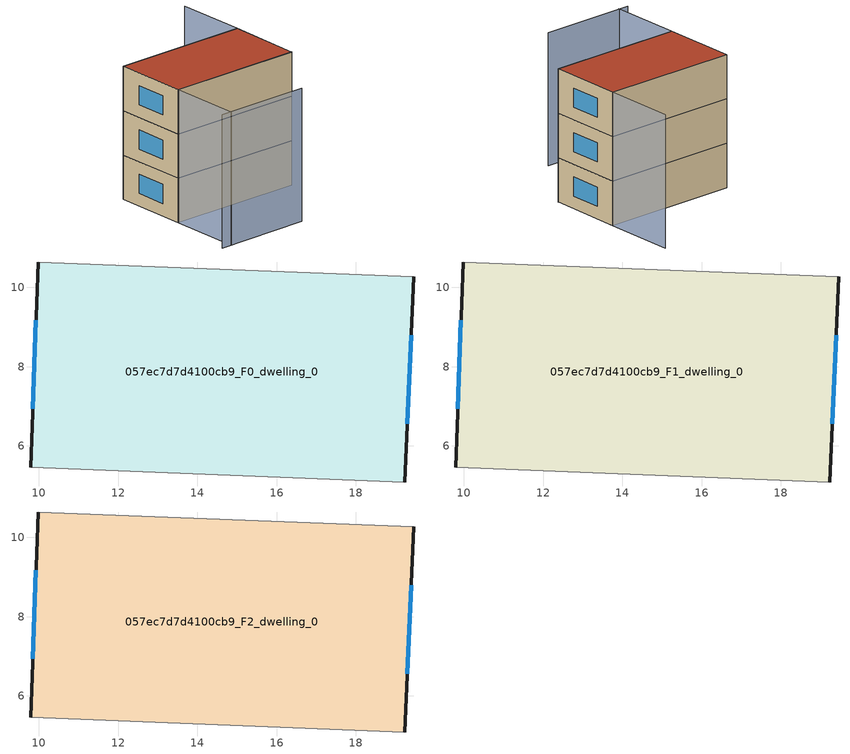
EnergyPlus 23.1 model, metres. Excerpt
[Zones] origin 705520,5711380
057ec7d7d4100cb9_F0_dwelling_0
 floor ground (EU_floor_Construction): 19.46,10.27 19.23,5.09 9.8,5.46 9.98,10.64 z0
 wall outside (EU_wall_Construction): 19.23,5.09 19.46,10.27 / 9.98,10.64 9.8,5.46 z0:3
 wall adiabatic (EU_wall_Construction): 9.8,5.46 19.23,5.09 / 19.46,10.27 9.98,10.64 z0:3
 window (EU_Window_Construction): 19.3,6.56 19.4,8.79 / 9.93,9.17 9.85,6.94 z0.85:2.15
057ec7d7d4100cb9_F1_dwelling_0
 floor to 057ec7d7d4100cb9_F0_dwelling_0 (EU_floor_Construction): 19.46,10.27 19.23,5.09 9.79,5.46 9.98,10.64 z3
 wall outside (EU_wall_Construction): 19.23,5.09 19.46,10.27 / 9.98,10.64 9.8,5.46 z3:6
 wall adiabatic (EU_wall_Construction): 9.8,5.46 19.23,5.09 / 19.46,10.27 9.98,10.64 z3:6
 window (EU_Window_Construction): 19.3,6.56 19.4,8.79 / 9.93,9.17 9.85,6.94 z3.85:5.15
057ec7d7d4100cb9_F2_dwelling_0
 floor to 057ec7d7d4100cb9_F1_dwelling_0 (EU_floor_Construction): 19.46,10.27 19.23,5.09 9.79,5.46 9.98,10.64 z6
 wall outside (EU_wall_Construction): 19.23,5.09 19.46,10.27 / 9.98,10.64 9.8,5.46 z6:9
 wall adiabatic (EU_wall_Construction): 9.8,5.46 19.23,5.09 / 19.46,10.27 9.98,10.64 z6:9
 window (EU_Window_Construction): 19.3,6.56 19.4,8.79 / 9.93,9.17 9.85,6.94 z6.85:8.15
 roof outside (EU_roof_Construction): 19.23,5.09 19.46,10.27 9.98,10.64 9.8,5.46 z9
shading: 8.91,0.54 15.55,0.33 / 9.6,0.47 9.8,5.47 / 9.8,5.47 19.23,5.09 / 19.66,15.22 19.47,10.27 / 19.47,10.27 9.98,10.64 z0:9
[Building]
EU S2 Campaign: North Axis=0; Terrain=City; Solar Distribution=FullExterior
[Site:Location]
London: Latitude=51.5; Longitude=-0.5; Time Zone=0; Elevation=25
[SizingPeriod:WeatherFileDays]
AnnualSizingPeriod: Begin Month=1; Begin Day of Month=1; End Month=12; End Day of Month=31; Day of Week for Start Day=Monday; Use Weather File Daylight Saving Period=No; Use Weather File Rain and Snow Indicators=No
[MATERIAL]
EU_InternalMass_Material: Roughness=MediumRough; Thickness=0.1; Conductivity=1; Density=1800; Specific Heat=900; Thermal Absorptance=0.9; Solar Absorptance=0.7; Visible Absorptance=0.7
[MATERIAL:NOMASS] Roughness=MediumRough; Thermal Absorptance=0.9; Solar Absorptance=0.7; Visible Absorptance=0.7
Name | Thermal Resistance
EU_wall_NoMass | 0.71061
EU_roof_NoMass | 2.41608
EU_floor_NoMass | 1.75078
[WINDOWMATERIAL:SIMPLEGLAZINGSYSTEM]
EU_Window_SimpleGlazing: UFactor=2.64892; Solar Heat Gain Coefficient=0.76; Visible Transmittance=0.76
[CONSTRUCTION]
EU_wall_Construction: EU_wall_NoMass
EU_roof_Construction: EU_roof_NoMass
EU_floor_Construction: EU_floor_NoMass
EU_Window_Construction: EU_Window_SimpleGlazing
EU_InternalMass_Construction: EU_InternalMass_Material
[ZONE] Type=1; Multiplier=1; Ceiling Height=autocalculate; Volume=147.075; Floor Area=autocalculate; Part of Total Floor Area=Yes
057ec7d7d4100cb9_F0_dwelling_0; 057ec7d7d4100cb9_F1_dwelling_0; 057ec7d7d4100cb9_F2_dwelling_0
[INTERNALMASS] Construction=EU_InternalMass_Construction; Surface Area=49.025
Name | Zone or ZoneList
057ec7d7d4100cb9_F0_dwelling_0_EU_InternalMass | 057ec7d7d4100cb9_F0_dwelling_0
057ec7d7d4100cb9_F1_dwelling_0_EU_InternalMass | 057ec7d7d4100cb9_F1_dwelling_0
057ec7d7d4100cb9_F2_dwelling_0_EU_InternalMass | 057ec7d7d4100cb9_F2_dwelling_0
[OTHEREQUIPMENT] Fuel Type=Electricity; Design Level Calculation Method=Watts/Area; Power per Zone Floor Area=1; Fraction Latent=0; Fraction Radiant=0; Fraction Lost=0; Carbon Dioxide Generation Rate=0; EndUse Subcategory=EU_Step8_InternalGains
Name | Zone or ZoneList or Space or SpaceList | Schedule
EU_Step8_InternalGain_057ec7d7d4100cb9_F0_dwelling_0_f000 | 057ec7d7d4100cb9_F0_dwelling_0 | EU_Step8_GainSchedule_057ec7d7d4100cb9_F0_dwelling_0_f000
EU_Step8_InternalGain_057ec7d7d4100cb9_F1_dwelling_0_f000 | 057ec7d7d4100cb9_F1_dwelling_0 | EU_Step8_GainSchedule_057ec7d7d4100cb9_F1_dwelling_0_f000
EU_Step8_InternalGain_057ec7d7d4100cb9_F2_dwelling_0_f000 | 057ec7d7d4100cb9_F2_dwelling_0 | EU_Step8_GainSchedule_057ec7d7d4100cb9_F2_dwelling_0_f000
[ZONEVENTILATION:DESIGNFLOWRATE] Schedule=EU_AlwaysOn; Design Flow Rate Calculation Method=AirChanges/Hour; Air Changes per Hour=0.496673; Ventilation Type=Natural; Fan Pressure Rise=0; Fan Total Efficiency=1; Constant Term Coefficient=1; Temperature Term Coefficient=0; Velocity Term Coefficient=0; Velocity Squared Term Coefficient=0; Minimum Indoor Temperature=-100; Maximum Indoor Temperature=100; Delta Temperature=-100; Minimum Outdoor Temperature=-100; Maximum Outdoor Temperature=100; Maximum Wind Speed=40
Name | Zone or ZoneList or Space or SpaceList
EU_ConstantAir_057ec7d7d4100cb9_F0_dwelling_0 | 057ec7d7d4100cb9_F0_dwelling_0
EU_ConstantAir_057ec7d7d4100cb9_F1_dwelling_0 | 057ec7d7d4100cb9_F1_dwelling_0
EU_ConstantAir_057ec7d7d4100cb9_F2_dwelling_0 | 057ec7d7d4100cb9_F2_dwelling_0
[HVACTEMPLATE:THERMOSTAT] Constant Heating Setpoint=20; Constant Cooling Setpoint=50
EU_HeatOnly_057ec7d7d4100cb9_F0_dwelling_0; EU_HeatOnly_057ec7d7d4100cb9_F1_dwelling_0; EU_HeatOnly_057ec7d7d4100cb9_F2_dwelling_0
[HVACTEMPLATE:ZONE:IDEALLOADSAIRSYSTEM] System Availability Schedule=EU_AlwaysOn; Maximum Heating Supply Air Temperature=50; Minimum Cooling Supply Air Temperature=13; Maximum Heating Supply Air Humidity Ratio=0.0156; Minimum Cooling Supply Air Humidity Ratio=0.0077; Heating Limit=NoLimit; Cooling Limit=NoLimit; Heating Availability Schedule=EU_AlwaysOn; Cooling Availability Schedule=EU_CoolingOff; Dehumidification Control Type=ConstantSensibleHeatRatio; Cooling Sensible Heat Ratio=0.7; Dehumidification Setpoint=60; Humidification Control Type=None; Humidification Setpoint=30; Outdoor Air Method=None; Outdoor Air Flow Rate per Person=0.00944; Outdoor Air Flow Rate per Zone Floor Area=0; Outdoor Air Flow Rate per Zone=0; Demand Controlled Ventilation Type=None; Outdoor Air Economizer Type=NoEconomizer; Heat Recovery Type=None; Sensible Heat Recovery Effectiveness=0.7; Latent Heat Recovery Effectiveness=0.65
Name | Template Thermostat
057ec7d7d4100cb9_F0_dwelling_0 | EU_HeatOnly_057ec7d7d4100cb9_F0_dwelling_0
057ec7d7d4100cb9_F1_dwelling_0 | EU_HeatOnly_057ec7d7d4100cb9_F1_dwelling_0
057ec7d7d4100cb9_F2_dwelling_0 | EU_HeatOnly_057ec7d7d4100cb9_F2_dwelling_0
[SIZING:ZONE] Zone Cooling Design Supply Air Temperature Input Method=SupplyAirTemperature; Zone Cooling Design Supply Air Temperature=13; Zone Heating Design Supply Air Temperature Input Method=SupplyAirTemperature; Zone Heating Design Supply Air Temperature=50; Zone Cooling Design Supply Air Humidity Ratio=0.008; Zone Heating Design Supply Air Humidity Ratio=0.008; Cooling Design Air Flow Method=DesignDay; Cooling Design Air Flow Rate=0; Cooling Minimum Air Flow per Zone Floor Area=0.000762; Cooling Minimum Air Flow=0; Cooling Minimum Air Flow Fraction=0.2; Heating Design Air Flow Method=DesignDay; Heating Design Air Flow Rate=0; Heating Maximum Air Flow per Zone Floor Area=0.002032; Heating Maximum Air Flow=0.141576; Heating Maximum Air Flow Fraction=0.3; Account for Dedicated Outdoor Air System=No; Dedicated Outdoor Air System Control Strategy=NeutralSupplyAir; Dedicated Outdoor Air Low Setpoint Temperature for Design=autosize; Dedicated Outdoor Air High Setpoint Temperature for Design=autosize; Zone Load Sizing Method=Sensible Load Only No Latent Load; Zone Latent Cooling Design Supply Air Humidity Ratio Input Method=HumidityRatioDifference; Zone Cooling Design Supply Air Humidity Ratio Difference=0.005; Zone Latent Heating Design Supply Air Humidity Ratio Input Method=HumidityRatioDifference; Zone Humidification Design Supply Air Humidity Ratio Difference=0.005
057ec7d7d4100cb9_F0_dwelling_0; 057ec7d7d4100cb9_F1_dwelling_0; 057ec7d7d4100cb9_F2_dwelling_0
[SCHEDULE:CONSTANT]
Name | Hourly Value
EU_AlwaysOn | 1
EU_CoolingOff | 0
[SCHEDULE:FILE] Column Number=1; Rows to Skip at Top=0; Number of Hours of Data=8760; Column Separator=Comma; Interpolate to Timestep=No; Minutes per Item=60; Adjust Schedule for Daylight Savings=Yes
Name | File
EU_Step8_GainSchedule_057ec7d7d4100cb9_F0_dwelling_0_f000 | ../../schedules/057ec7d7d4100cb9/057ec7d7d4100cb9_F0_dwelling_0_f000_gain.csv
EU_Step8_GainSchedule_057ec7d7d4100cb9_F1_dwelling_0_f000 | ../../schedules/057ec7d7d4100cb9/057ec7d7d4100cb9_F1_dwelling_0_f000_gain.csv
EU_Step8_GainSchedule_057ec7d7d4100cb9_F2_dwelling_0_f000 | ../../schedules/057ec7d7d4100cb9/057ec7d7d4100cb9_F2_dwelling_0_f000_gain.csv
